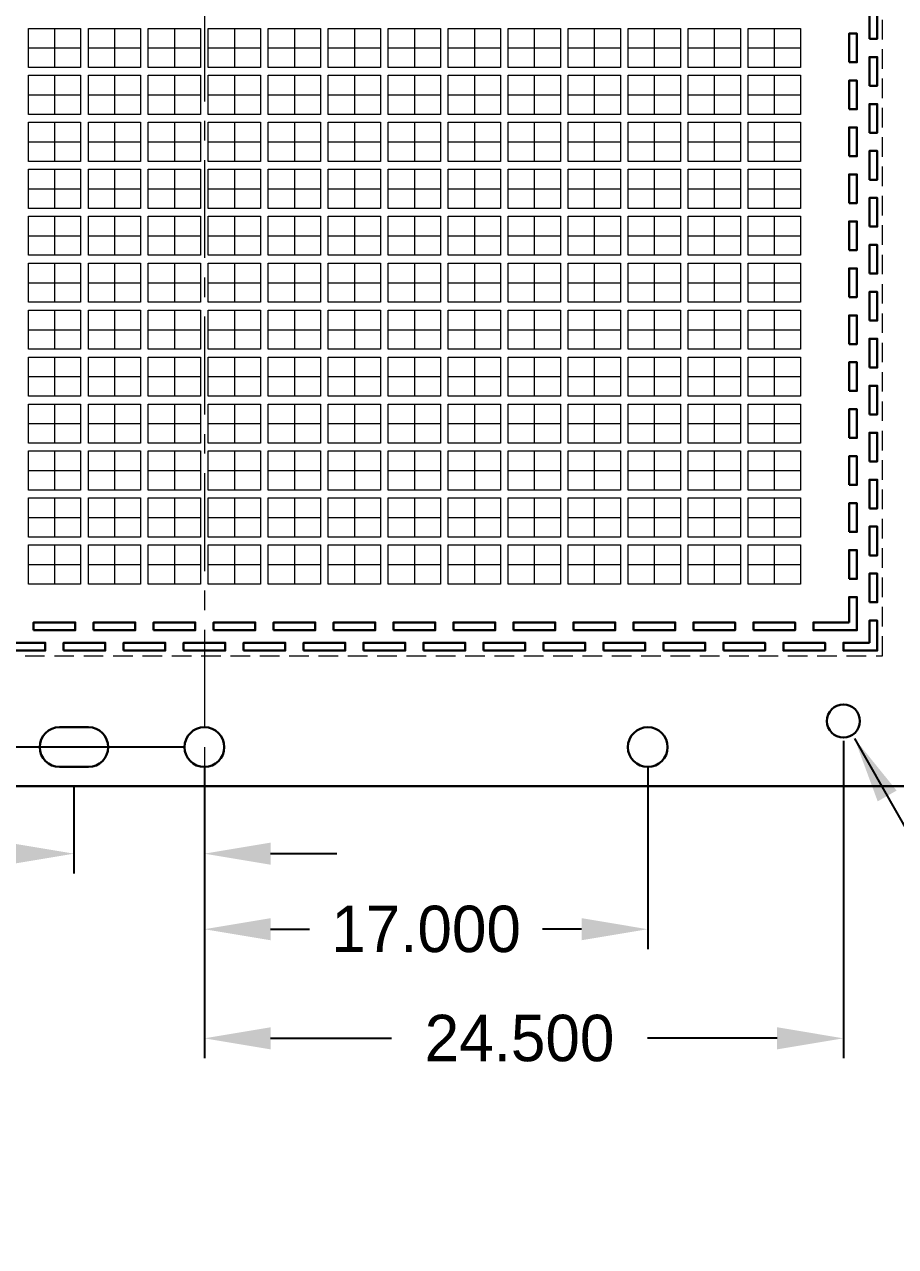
# Model space of a CAD drawing. Extents: x -14 to 234, y 117 to 227.
# Drawn here: x 19.32 to 52.72, y 134.91 to 181.76 of the extents above; entities that cross this region are included whole.
import ezdxf

# ---------------------------------------------------------------- set-up
doc = ezdxf.new("R2010")
doc.units = 0
doc.header["$LTSCALE"] = 3
doc.header["$MEASUREMENT"] = 0
for name, pattern in [('CENTER', [2, 1.25, -0.25, 0.25, -0.25]), ('HIDDEN', [0.375, 0.25, -0.125]), ('PHANTOM', [2.5, 1.25, -0.25, 0.25, -0.25, 0.25, -0.25])]:
    doc.linetypes.add(name, pattern=pattern)
for name, color, linetype, lineweight in [('CLIN', 1, 'CENTER', 15), ('DIM', 4, 'Continuous', 13), ('HIDN', 6, 'HIDDEN', 15), ('OBJ', 3, 'Continuous', 30), ('OBJ1', 7, 'Continuous', 30), ('PHANTOM', 5, 'PHANTOM', 15)]:
    doc.layers.add(name, color=color, linetype=linetype, lineweight=lineweight)
doc.dimstyles.new('3DEC X 1', dxfattribs={"dimtxt": 1.778, "dimasz": 2.54, "dimexe": 0.762, "dimexo": 0.762, "dimgap": 0.762, "dimtad": 0, "dimdec": 3, "dimzin": 0, "dimdsep": 46, "dimtxsty": 'Standard', "dimcen": 0.09, "dimadec": 0, "dimazin": 0, "dimtfac": 1, "dimtdec": 3, "dimtofl": 0, "dimtmove": 0, "dimatfit": 3, "dimfxl": 1, "dimtolj": 1, "dimtzin": 0, "dimarcsym": 0})

# ---------------------------------------------------------------- blocks, each defined once
blk = doc.blocks.new('*D7')
at = {"layer": 'Defpoints', "color": 0, "transparency": 16777216}
for p in [(-68.781, -129.175), (-68.781, -129.175), (-73.781, -129.937), (-73.781, -129.937), (-73.781, -133.259), (-73.781, -133.259)]:
    blk.add_point(p, dxfattribs=at)
at = {"layer": 'DIM', "color": 0, "lineweight": -2, "transparency": 16777216}
for p, q in [((-68.781, -129.937), (-68.781, -134.021)), ((-68.781, -129.937), (-68.781, -134.021)), ((-73.781, -130.699), (-73.781, -134.021)), ((-73.781, -130.699), (-73.781, -134.021)), ((-76.321, -133.259), (-78.861, -133.259)), ((-76.321, -133.259), (-78.861, -133.259)), ((-66.241, -133.259), (-63.701, -133.259)), ((-66.241, -133.259), (-63.701, -133.259))]:
    blk.add_line(p, q, dxfattribs=at)
at = {"layer": 'DIM', "color": 0, "transparency": 16777216}
for points in [[(-76.321, -132.836), (-76.321, -133.682), (-73.781, -133.259)], [(-76.321, -132.836), (-76.321, -133.682), (-73.781, -133.259)], [(-66.241, -132.836), (-66.241, -133.682), (-68.781, -133.259)], [(-66.241, -132.836), (-66.241, -133.682), (-68.781, -133.259)]]:
    blk.add_solid(points, dxfattribs=at)
at = {"layer": 'DIM', "color": 0, "transparency": 16777216, "insert": (-82.734, -133.259), "char_height": 1.778, "attachment_point": 5}
blk.add_mtext('\\A1;5.000', dxfattribs=at)
blk.add_mtext('\\A1;5.000', dxfattribs=at)
blk = doc.blocks.new('*D8')
at = {"layer": 'Defpoints', "color": 0, "transparency": 16777216}
for p in [(-68.781, -129.175), (-68.781, -129.175), (-51.781, -129.175), (-51.781, -129.175), (-68.781, -136.155), (-68.781, -136.155)]:
    blk.add_point(p, dxfattribs=at)
at = {"layer": 'DIM', "color": 0, "lineweight": -2, "transparency": 16777216}
for p, q in [((-68.781, -129.937), (-68.781, -136.917)), ((-68.781, -129.937), (-68.781, -136.917)), ((-51.781, -129.937), (-51.781, -136.917)), ((-51.781, -129.937), (-51.781, -136.917)), ((-66.241, -136.155), (-64.747, -136.155)), ((-66.241, -136.155), (-64.747, -136.155)), ((-54.321, -136.155), (-55.815, -136.155)), ((-54.321, -136.155), (-55.815, -136.155))]:
    blk.add_line(p, q, dxfattribs=at)
at = {"layer": 'DIM', "color": 0, "transparency": 16777216}
for points in [[(-66.241, -135.731), (-66.241, -136.578), (-68.781, -136.155)], [(-66.241, -135.731), (-66.241, -136.578), (-68.781, -136.155)], [(-54.321, -135.731), (-54.321, -136.578), (-51.781, -136.155)], [(-54.321, -135.731), (-54.321, -136.578), (-51.781, -136.155)]]:
    blk.add_solid(points, dxfattribs=at)
at = {"layer": 'DIM', "color": 0, "transparency": 16777216, "insert": (-60.281, -136.155), "char_height": 1.778, "attachment_point": 5}
blk.add_mtext('\\A1;17.000', dxfattribs=at)
blk.add_mtext('\\A1;17.000', dxfattribs=at)
blk = doc.blocks.new('*D11')
at = {"layer": 'Defpoints', "color": 0, "transparency": 16777216}
for p in [(-83.281, -72.175), (-83.281, -72.175), (-104.185, -129.175), (-104.185, -129.175), (-68.781, -129.175), (-68.781, -129.175)]:
    blk.add_point(p, dxfattribs=at)
at = {"layer": 'DIM', "color": 0, "lineweight": -2, "transparency": 16777216}
for p, q in [((-84.043, -72.175), (-104.947, -72.175)), ((-84.043, -72.175), (-104.947, -72.175)), ((-104.185, -74.715), (-104.185, -95.912)), ((-104.185, -74.715), (-104.185, -95.912)), ((-104.185, -126.635), (-104.185, -105.437)), ((-104.185, -126.635), (-104.185, -105.437)), ((-69.543, -129.175), (-104.947, -129.175)), ((-69.543, -129.175), (-104.947, -129.175))]:
    blk.add_line(p, q, dxfattribs=at)
at = {"layer": 'DIM', "color": 0, "transparency": 16777216}
for points in [[(-104.608, -74.715), (-103.762, -74.715), (-104.185, -72.175)], [(-104.608, -74.715), (-103.762, -74.715), (-104.185, -72.175)], [(-104.608, -126.635), (-103.762, -126.635), (-104.185, -129.175)], [(-104.608, -126.635), (-103.762, -126.635), (-104.185, -129.175)]]:
    blk.add_solid(points, dxfattribs=at)
at = {"layer": 'DIM', "color": 0, "transparency": 16777216, "insert": (-104.185, -100.675), "char_height": 1.778, "attachment_point": 5, "rotation": 90}
blk.add_mtext('\\A1;57.000', dxfattribs=at)
blk.add_mtext('\\A1;57.000', dxfattribs=at)
blk = doc.blocks.new('*D24')
at = {"layer": 'Defpoints', "color": 0, "transparency": 16777216}
for p in [(-44.281, -128.175), (-44.281, -128.175), (-68.781, -129.175), (-68.781, -129.175), (-44.281, -140.337), (-44.281, -140.337)]:
    blk.add_point(p, dxfattribs=at)
at = {"layer": 'DIM', "color": 0, "lineweight": -2, "transparency": 16777216}
for p, q in [((-44.281, -128.937), (-44.281, -141.099)), ((-44.281, -128.937), (-44.281, -141.099)), ((-68.781, -129.937), (-68.781, -141.099)), ((-68.781, -129.937), (-68.781, -141.099)), ((-66.241, -140.337), (-61.609, -140.337)), ((-66.241, -140.337), (-61.609, -140.337)), ((-46.821, -140.337), (-51.788, -140.337)), ((-46.821, -140.337), (-51.788, -140.337))]:
    blk.add_line(p, q, dxfattribs=at)
at = {"layer": 'DIM', "color": 0, "transparency": 16777216}
for points in [[(-66.241, -139.913), (-66.241, -140.76), (-68.781, -140.337)], [(-66.241, -139.913), (-66.241, -140.76), (-68.781, -140.337)], [(-46.821, -139.913), (-46.821, -140.76), (-44.281, -140.337)], [(-46.821, -139.913), (-46.821, -140.76), (-44.281, -140.337)]]:
    blk.add_solid(points, dxfattribs=at)
at = {"layer": 'DIM', "color": 0, "transparency": 16777216, "insert": (-56.698, -140.337), "char_height": 1.778, "attachment_point": 5}
blk.add_mtext('\\A1;24.500', dxfattribs=at)
blk.add_mtext('\\A1;24.500', dxfattribs=at)

msp = doc.modelspace()

# ---------------------------------------------------------------- linework, layer by layer
at = {"layer": 'CLIN'}
for p, q in [((26.21913, 212.55713), (26.21913, 152.55713)), ((20.46913, 181.60713), (20.46913, 180.10713)), ((22.76913, 181.60713), (22.76913, 180.10713)), ((25.06913, 181.60713), (25.06913, 180.10713)), ((27.36913, 181.60713), (27.36913, 180.10713)), ((29.66913, 181.60713), (29.66913, 180.10713)), ((31.96913, 181.60713), (31.96913, 180.10713)), ((34.26913, 181.60713), (34.26913, 180.10713)), ((36.56913, 181.60713), (36.56913, 180.10713)), ((38.86913, 181.60713), (38.86913, 180.10713)), ((41.16913, 181.60713), (41.16913, 180.10713)), ((43.46913, 181.60713), (43.46913, 180.10713)), ((45.76913, 181.60713), (45.76913, 180.10713)), ((45.76913, 181.60713), (45.76913, 180.10713)), ((48.06913, 181.60713), (48.06913, 180.10713)), ((20.46913, 179.80713), (20.46913, 178.30713)), ((22.76913, 179.80713), (22.76913, 178.30713)), ((25.06913, 179.80713), (25.06913, 178.30713)), ((27.36913, 179.80713), (27.36913, 178.30713)), ((29.66913, 179.80713), (29.66913, 178.30713)), ((31.96913, 179.80713), (31.96913, 178.30713)), ((34.26913, 179.80713), (34.26913, 178.30713)), ((36.56913, 179.80713), (36.56913, 178.30713)), ((38.86913, 179.80713), (38.86913, 178.30713)), ((41.16913, 179.80713), (41.16913, 178.30713)), ((43.46913, 179.80713), (43.46913, 178.30713)), ((45.76913, 179.80713), (45.76913, 178.30713)), ((45.76913, 179.80713), (45.76913, 178.30713)), ((48.06913, 179.80713), (48.06913, 178.30713)), ((20.46913, 178.00713), (20.46913, 176.50713)), ((22.76913, 178.00713), (22.76913, 176.50713)), ((25.06913, 178.00713), (25.06913, 176.50713)), ((27.36913, 178.00713), (27.36913, 176.50713)), ((29.66913, 178.00713), (29.66913, 176.50713)), ((31.96913, 178.00713), (31.96913, 176.50713)), ((34.26913, 178.00713), (34.26913, 176.50713)), ((36.56913, 178.00713), (36.56913, 176.50713)), ((38.86913, 178.00713), (38.86913, 176.50713)), ((41.16913, 178.00713), (41.16913, 176.50713)), ((43.46913, 178.00713), (43.46913, 176.50713)), ((45.76913, 178.00713), (45.76913, 176.50713)), ((45.76913, 178.00713), (45.76913, 176.50713)), ((48.06913, 178.00713), (48.06913, 176.50713)), ((20.46913, 176.20713), (20.46913, 174.70713)), ((22.76913, 176.20713), (22.76913, 174.70713)), ((25.06913, 176.20713), (25.06913, 174.70713)), ((27.36913, 176.20713), (27.36913, 174.70713)), ((29.66913, 176.20713), (29.66913, 174.70713)), ((31.96913, 176.20713), (31.96913, 174.70713)), ((34.26913, 176.20713), (34.26913, 174.70713)), ((36.56913, 176.20713), (36.56913, 174.70713)), ((38.86913, 176.20713), (38.86913, 174.70713)), ((41.16913, 176.20713), (41.16913, 174.70713)), ((43.46913, 176.20713), (43.46913, 174.70713)), ((45.76913, 176.20713), (45.76913, 174.70713)), ((45.76913, 176.20713), (45.76913, 174.70713)), ((48.06913, 176.20713), (48.06913, 174.70713)), ((20.46913, 174.40713), (20.46913, 172.90713)), ((22.76913, 174.40713), (22.76913, 172.90713)), ((25.06913, 174.40713), (25.06913, 172.90713)), ((27.36913, 174.40713), (27.36913, 172.90713)), ((29.66913, 174.40713), (29.66913, 172.90713)), ((31.96913, 174.40713), (31.96913, 172.90713)), ((34.26913, 174.40713), (34.26913, 172.90713)), ((36.56913, 174.40713), (36.56913, 172.90713)), ((38.86913, 174.40713), (38.86913, 172.90713)), ((41.16913, 174.40713), (41.16913, 172.90713)), ((43.46913, 174.40713), (43.46913, 172.90713)), ((45.76913, 174.40713), (45.76913, 172.90713)), ((45.76913, 174.40713), (45.76913, 172.90713)), ((48.06913, 174.40713), (48.06913, 172.90713)), ((20.46913, 172.60713), (20.46913, 171.10713)), ((22.76913, 172.60713), (22.76913, 171.10713)), ((25.06913, 172.60713), (25.06913, 171.10713)), ((27.36913, 172.60713), (27.36913, 171.10713)), ((29.66913, 172.60713), (29.66913, 171.10713)), ((31.96913, 172.60713), (31.96913, 171.10713)), ((34.26913, 172.60713), (34.26913, 171.10713)), ((36.56913, 172.60713), (36.56913, 171.10713)), ((38.86913, 172.60713), (38.86913, 171.10713)), ((41.16913, 172.60713), (41.16913, 171.10713)), ((43.46913, 172.60713), (43.46913, 171.10713)), ((45.76913, 172.60713), (45.76913, 171.10713)), ((45.76913, 172.60713), (45.76913, 171.10713)), ((48.06913, 172.60713), (48.06913, 171.10713)), ((20.46913, 170.80713), (20.46913, 169.30713)), ((22.76913, 170.80713), (22.76913, 169.30713)), ((25.06913, 170.80713), (25.06913, 169.30713)), ((27.36913, 170.80713), (27.36913, 169.30713)), ((29.66913, 170.80713), (29.66913, 169.30713)), ((31.96913, 170.80713), (31.96913, 169.30713)), ((34.26913, 170.80713), (34.26913, 169.30713)), ((36.56913, 170.80713), (36.56913, 169.30713)), ((38.86913, 170.80713), (38.86913, 169.30713)), ((41.16913, 170.80713), (41.16913, 169.30713)), ((43.46913, 170.80713), (43.46913, 169.30713)), ((45.76913, 170.80713), (45.76913, 169.30713)), ((45.76913, 170.80713), (45.76913, 169.30713)), ((48.06913, 170.80713), (48.06913, 169.30713)), ((20.46913, 169.00713), (20.46913, 167.50713)), ((22.76913, 169.00713), (22.76913, 167.50713)), ((25.06913, 169.00713), (25.06913, 167.50713)), ((27.36913, 169.00713), (27.36913, 167.50713)), ((29.66913, 169.00713), (29.66913, 167.50713)), ((31.96913, 169.00713), (31.96913, 167.50713)), ((34.26913, 169.00713), (34.26913, 167.50713)), ((36.56913, 169.00713), (36.56913, 167.50713)), ((38.86913, 169.00713), (38.86913, 167.50713)), ((41.16913, 169.00713), (41.16913, 167.50713)), ((43.46913, 169.00713), (43.46913, 167.50713)), ((45.76913, 169.00713), (45.76913, 167.50713)), ((45.76913, 169.00713), (45.76913, 167.50713)), ((48.06913, 169.00713), (48.06913, 167.50713)), ((20.46913, 167.20713), (20.46913, 165.70713)), ((22.76913, 167.20713), (22.76913, 165.70713)), ((25.06913, 167.20713), (25.06913, 165.70713)), ((27.36913, 167.20713), (27.36913, 165.70713)), ((29.66913, 167.20713), (29.66913, 165.70713)), ((31.96913, 167.20713), (31.96913, 165.70713)), ((34.26913, 167.20713), (34.26913, 165.70713)), ((36.56913, 167.20713), (36.56913, 165.70713)), ((38.86913, 167.20713), (38.86913, 165.70713)), ((41.16913, 167.20713), (41.16913, 165.70713)), ((43.46913, 167.20713), (43.46913, 165.70713)), ((45.76913, 167.20713), (45.76913, 165.70713)), ((45.76913, 167.20713), (45.76913, 165.70713)), ((48.06913, 167.20713), (48.06913, 165.70713)), ((20.46913, 165.40713), (20.46913, 163.90713)), ((22.76913, 165.40713), (22.76913, 163.90713)), ((25.06913, 165.40713), (25.06913, 163.90713)), ((27.36913, 165.40713), (27.36913, 163.90713)), ((29.66913, 165.40713), (29.66913, 163.90713)), ((31.96913, 165.40713), (31.96913, 163.90713)), ((34.26913, 165.40713), (34.26913, 163.90713)), ((36.56913, 165.40713), (36.56913, 163.90713)), ((38.86913, 165.40713), (38.86913, 163.90713)), ((41.16913, 165.40713), (41.16913, 163.90713)), ((43.46913, 165.40713), (43.46913, 163.90713)), ((45.76913, 165.40713), (45.76913, 163.90713)), ((45.76913, 165.40713), (45.76913, 163.90713)), ((48.06913, 165.40713), (48.06913, 163.90713)), ((20.46913, 163.60713), (20.46913, 162.10713)), ((22.76913, 163.60713), (22.76913, 162.10713)), ((25.06913, 163.60713), (25.06913, 162.10713)), ((27.36913, 163.60713), (27.36913, 162.10713)), ((29.66913, 163.60713), (29.66913, 162.10713)), ((31.96913, 163.60713), (31.96913, 162.10713)), ((34.26913, 163.60713), (34.26913, 162.10713)), ((36.56913, 163.60713), (36.56913, 162.10713)), ((38.86913, 163.60713), (38.86913, 162.10713)), ((41.16913, 163.60713), (41.16913, 162.10713)), ((43.46913, 163.60713), (43.46913, 162.10713)), ((45.76913, 163.60713), (45.76913, 162.10713)), ((45.76913, 163.60713), (45.76913, 162.10713)), ((48.06913, 163.60713), (48.06913, 162.10713)), ((20.46913, 161.80713), (20.46913, 160.30713)), ((22.76913, 161.80713), (22.76913, 160.30713)), ((25.06913, 161.80713), (25.06913, 160.30713)), ((27.36913, 161.80713), (27.36913, 160.30713)), ((29.66913, 161.80713), (29.66913, 160.30713)), ((31.96913, 161.80713), (31.96913, 160.30713)), ((34.26913, 161.80713), (34.26913, 160.30713)), ((36.56913, 161.80713), (36.56913, 160.30713)), ((38.86913, 161.80713), (38.86913, 160.30713)), ((41.16913, 161.80713), (41.16913, 160.30713)), ((43.46913, 161.80713), (43.46913, 160.30713)), ((45.76913, 161.80713), (45.76913, 160.30713)), ((45.76913, 161.80713), (45.76913, 160.30713)), ((48.06913, 161.80713), (48.06913, 160.30713))]:
    msp.add_line(p, q, dxfattribs=at)
for points in [[(19.46913, 180.85713), (21.46913, 180.85713)], [(21.76913, 180.85713), (23.76913, 180.85713)], [(24.06913, 180.85713), (26.06913, 180.85713)], [(26.36913, 180.85713), (28.36913, 180.85713)], [(28.66913, 180.85713), (30.66913, 180.85713)], [(30.96913, 180.85713), (32.96913, 180.85713)], [(33.26913, 180.85713), (35.26913, 180.85713)], [(35.56913, 180.85713), (37.56913, 180.85713)], [(37.86913, 180.85713), (39.86913, 180.85713)], [(40.16913, 180.85713), (42.16913, 180.85713)], [(42.46913, 180.85713), (44.46913, 180.85713)], [(44.76913, 180.85713), (46.76913, 180.85713)], [(44.76913, 180.85713), (46.76913, 180.85713)], [(47.06913, 180.85713), (49.06913, 180.85713)], [(19.46913, 179.05713), (21.46913, 179.05713)], [(21.76913, 179.05713), (23.76913, 179.05713)], [(24.06913, 179.05713), (26.06913, 179.05713)], [(26.36913, 179.05713), (28.36913, 179.05713)], [(28.66913, 179.05713), (30.66913, 179.05713)], [(30.96913, 179.05713), (32.96913, 179.05713)], [(33.26913, 179.05713), (35.26913, 179.05713)], [(35.56913, 179.05713), (37.56913, 179.05713)], [(37.86913, 179.05713), (39.86913, 179.05713)], [(40.16913, 179.05713), (42.16913, 179.05713)], [(42.46913, 179.05713), (44.46913, 179.05713)], [(44.76913, 179.05713), (46.76913, 179.05713)], [(44.76913, 179.05713), (46.76913, 179.05713)], [(47.06913, 179.05713), (49.06913, 179.05713)], [(19.46913, 177.25713), (21.46913, 177.25713)], [(21.76913, 177.25713), (23.76913, 177.25713)], [(24.06913, 177.25713), (26.06913, 177.25713)], [(26.36913, 177.25713), (28.36913, 177.25713)], [(28.66913, 177.25713), (30.66913, 177.25713)], [(30.96913, 177.25713), (32.96913, 177.25713)], [(33.26913, 177.25713), (35.26913, 177.25713)], [(35.56913, 177.25713), (37.56913, 177.25713)], [(37.86913, 177.25713), (39.86913, 177.25713)], [(40.16913, 177.25713), (42.16913, 177.25713)], [(42.46913, 177.25713), (44.46913, 177.25713)], [(44.76913, 177.25713), (46.76913, 177.25713)], [(44.76913, 177.25713), (46.76913, 177.25713)], [(47.06913, 177.25713), (49.06913, 177.25713)], [(19.46913, 175.45713), (21.46913, 175.45713)], [(21.76913, 175.45713), (23.76913, 175.45713)], [(24.06913, 175.45713), (26.06913, 175.45713)], [(26.36913, 175.45713), (28.36913, 175.45713)], [(28.66913, 175.45713), (30.66913, 175.45713)], [(30.96913, 175.45713), (32.96913, 175.45713)], [(33.26913, 175.45713), (35.26913, 175.45713)], [(35.56913, 175.45713), (37.56913, 175.45713)], [(37.86913, 175.45713), (39.86913, 175.45713)], [(40.16913, 175.45713), (42.16913, 175.45713)], [(42.46913, 175.45713), (44.46913, 175.45713)], [(44.76913, 175.45713), (46.76913, 175.45713)], [(44.76913, 175.45713), (46.76913, 175.45713)], [(47.06913, 175.45713), (49.06913, 175.45713)], [(19.46913, 173.65713), (21.46913, 173.65713)], [(21.76913, 173.65713), (23.76913, 173.65713)], [(24.06913, 173.65713), (26.06913, 173.65713)], [(26.36913, 173.65713), (28.36913, 173.65713)], [(28.66913, 173.65713), (30.66913, 173.65713)], [(30.96913, 173.65713), (32.96913, 173.65713)], [(33.26913, 173.65713), (35.26913, 173.65713)], [(35.56913, 173.65713), (37.56913, 173.65713)], [(37.86913, 173.65713), (39.86913, 173.65713)], [(40.16913, 173.65713), (42.16913, 173.65713)], [(42.46913, 173.65713), (44.46913, 173.65713)], [(44.76913, 173.65713), (46.76913, 173.65713)], [(44.76913, 173.65713), (46.76913, 173.65713)], [(47.06913, 173.65713), (49.06913, 173.65713)], [(19.46913, 171.85713), (21.46913, 171.85713)], [(21.76913, 171.85713), (23.76913, 171.85713)], [(24.06913, 171.85713), (26.06913, 171.85713)], [(26.36913, 171.85713), (28.36913, 171.85713)], [(28.66913, 171.85713), (30.66913, 171.85713)], [(30.96913, 171.85713), (32.96913, 171.85713)], [(33.26913, 171.85713), (35.26913, 171.85713)], [(35.56913, 171.85713), (37.56913, 171.85713)], [(37.86913, 171.85713), (39.86913, 171.85713)], [(40.16913, 171.85713), (42.16913, 171.85713)], [(42.46913, 171.85713), (44.46913, 171.85713)], [(44.76913, 171.85713), (46.76913, 171.85713)], [(44.76913, 171.85713), (46.76913, 171.85713)], [(47.06913, 171.85713), (49.06913, 171.85713)], [(19.46913, 170.05713), (21.46913, 170.05713)], [(21.76913, 170.05713), (23.76913, 170.05713)], [(24.06913, 170.05713), (26.06913, 170.05713)], [(26.36913, 170.05713), (28.36913, 170.05713)], [(28.66913, 170.05713), (30.66913, 170.05713)], [(30.96913, 170.05713), (32.96913, 170.05713)], [(33.26913, 170.05713), (35.26913, 170.05713)], [(35.56913, 170.05713), (37.56913, 170.05713)], [(37.86913, 170.05713), (39.86913, 170.05713)], [(40.16913, 170.05713), (42.16913, 170.05713)], [(42.46913, 170.05713), (44.46913, 170.05713)], [(44.76913, 170.05713), (46.76913, 170.05713)], [(44.76913, 170.05713), (46.76913, 170.05713)], [(47.06913, 170.05713), (49.06913, 170.05713)], [(19.46913, 168.25713), (21.46913, 168.25713)], [(21.76913, 168.25713), (23.76913, 168.25713)], [(24.06913, 168.25713), (26.06913, 168.25713)], [(26.36913, 168.25713), (28.36913, 168.25713)], [(28.66913, 168.25713), (30.66913, 168.25713)], [(30.96913, 168.25713), (32.96913, 168.25713)], [(33.26913, 168.25713), (35.26913, 168.25713)], [(35.56913, 168.25713), (37.56913, 168.25713)], [(37.86913, 168.25713), (39.86913, 168.25713)], [(40.16913, 168.25713), (42.16913, 168.25713)], [(42.46913, 168.25713), (44.46913, 168.25713)], [(44.76913, 168.25713), (46.76913, 168.25713)], [(44.76913, 168.25713), (46.76913, 168.25713)], [(47.06913, 168.25713), (49.06913, 168.25713)], [(19.46913, 166.45713), (21.46913, 166.45713)], [(21.76913, 166.45713), (23.76913, 166.45713)], [(24.06913, 166.45713), (26.06913, 166.45713)], [(26.36913, 166.45713), (28.36913, 166.45713)], [(28.66913, 166.45713), (30.66913, 166.45713)], [(30.96913, 166.45713), (32.96913, 166.45713)], [(33.26913, 166.45713), (35.26913, 166.45713)], [(35.56913, 166.45713), (37.56913, 166.45713)], [(37.86913, 166.45713), (39.86913, 166.45713)], [(40.16913, 166.45713), (42.16913, 166.45713)], [(42.46913, 166.45713), (44.46913, 166.45713)], [(44.76913, 166.45713), (46.76913, 166.45713)], [(44.76913, 166.45713), (46.76913, 166.45713)], [(47.06913, 166.45713), (49.06913, 166.45713)], [(19.46913, 164.65713), (21.46913, 164.65713)], [(21.76913, 164.65713), (23.76913, 164.65713)], [(24.06913, 164.65713), (26.06913, 164.65713)], [(26.36913, 164.65713), (28.36913, 164.65713)], [(28.66913, 164.65713), (30.66913, 164.65713)], [(30.96913, 164.65713), (32.96913, 164.65713)], [(33.26913, 164.65713), (35.26913, 164.65713)], [(35.56913, 164.65713), (37.56913, 164.65713)], [(37.86913, 164.65713), (39.86913, 164.65713)], [(40.16913, 164.65713), (42.16913, 164.65713)], [(42.46913, 164.65713), (44.46913, 164.65713)], [(44.76913, 164.65713), (46.76913, 164.65713)], [(44.76913, 164.65713), (46.76913, 164.65713)], [(47.06913, 164.65713), (49.06913, 164.65713)], [(19.46913, 162.85713), (21.46913, 162.85713)], [(21.76913, 162.85713), (23.76913, 162.85713)], [(24.06913, 162.85713), (26.06913, 162.85713)], [(26.36913, 162.85713), (28.36913, 162.85713)], [(28.66913, 162.85713), (30.66913, 162.85713)], [(30.96913, 162.85713), (32.96913, 162.85713)], [(33.26913, 162.85713), (35.26913, 162.85713)], [(35.56913, 162.85713), (37.56913, 162.85713)], [(37.86913, 162.85713), (39.86913, 162.85713)], [(40.16913, 162.85713), (42.16913, 162.85713)], [(42.46913, 162.85713), (44.46913, 162.85713)], [(44.76913, 162.85713), (46.76913, 162.85713)], [(44.76913, 162.85713), (46.76913, 162.85713)], [(47.06913, 162.85713), (49.06913, 162.85713)], [(19.46913, 161.05713), (21.46913, 161.05713)], [(21.76913, 161.05713), (23.76913, 161.05713)], [(24.06913, 161.05713), (26.06913, 161.05713)], [(26.36913, 161.05713), (28.36913, 161.05713)], [(28.66913, 161.05713), (30.66913, 161.05713)], [(30.96913, 161.05713), (32.96913, 161.05713)], [(33.26913, 161.05713), (35.26913, 161.05713)], [(35.56913, 161.05713), (37.56913, 161.05713)], [(37.86913, 161.05713), (39.86913, 161.05713)], [(40.16913, 161.05713), (42.16913, 161.05713)], [(42.46913, 161.05713), (44.46913, 161.05713)], [(44.76913, 161.05713), (46.76913, 161.05713)], [(44.76913, 161.05713), (46.76913, 161.05713)], [(47.06913, 161.05713), (49.06913, 161.05713)]]:
    msp.add_lwpolyline(points, dxfattribs=at)
at = {"layer": 'HIDN'}
msp.add_lwpolyline([(52.21913, 157.55713), (52.21913, 209.55713), (0.21913, 209.55713), (0.21913, 157.55713)], close=True, dxfattribs=at)
at = {"layer": 'OBJ'}
msp.add_lwpolyline([(216.71913, 212.55713), (0.71913, 212.55713), (-1.28087, 211.40713), (-1.28087, 207.75713, -0.41421356), (-0.78087, 207.25713), (-0.78087, 193.45713, -0.41421356), (-1.28087, 192.95713), (-1.28087, 190.95713, -0.41421356), (-0.78087, 190.45713), (-0.78087, 176.65713, -0.41421356), (-1.28087, 176.15713), (-1.28087, 174.15713, -0.41421356), (-0.78087, 173.65713), (-0.78087, 159.85713, -0.41421356), (-1.28087, 159.35713), (-1.28087, 153.70713), (0.71913, 152.55713), (216.71913, 152.55713)], format="xyb", dxfattribs=at)
msp.add_lwpolyline([(21.76913, 154.81913), (20.66913, 154.81913, 1), (20.66913, 153.29513), (21.76913, 153.29513, 1)], format="xyb", close=True, dxfattribs=at)
for centre, radius in [((50.71913, 155.05713), 0.635), ((26.21913, 154.05713), 0.762), ((43.21913, 154.05713), 0.762)]:
    msp.add_circle(centre, radius, dxfattribs=at)
at = {"layer": 'OBJ1'}
for points in [[(51.71913, 181.20713), (51.71913, 182.30713), (52.01913, 182.30713), (52.01913, 181.20713)], [(50.93713, 180.30713), (50.93713, 181.40713), (51.23713, 181.40713), (51.23713, 180.30713)], [(51.71913, 179.40713), (51.71913, 180.50713), (52.01913, 180.50713), (52.01913, 179.40713)], [(50.93713, 178.50713), (50.93713, 179.60713), (51.23713, 179.60713), (51.23713, 178.50713)], [(51.71913, 177.60713), (51.71913, 178.70713), (52.01913, 178.70713), (52.01913, 177.60713)], [(50.93713, 176.70713), (50.93713, 177.80713), (51.23713, 177.80713), (51.23713, 176.70713)], [(51.71913, 175.80713), (51.71913, 176.90713), (52.01913, 176.90713), (52.01913, 175.80713)], [(50.93713, 174.90713), (50.93713, 176.00713), (51.23713, 176.00713), (51.23713, 174.90713)], [(51.71913, 174.00713), (51.71913, 175.10713), (52.01913, 175.10713), (52.01913, 174.00713)], [(50.93713, 173.10713), (50.93713, 174.20713), (51.23713, 174.20713), (51.23713, 173.10713)], [(51.71913, 172.20713), (51.71913, 173.30713), (52.01913, 173.30713), (52.01913, 172.20713)], [(50.93713, 171.30713), (50.93713, 172.40713), (51.23713, 172.40713), (51.23713, 171.30713)], [(51.71913, 170.40713), (51.71913, 171.50713), (52.01913, 171.50713), (52.01913, 170.40713)], [(50.93713, 169.50713), (50.93713, 170.60713), (51.23713, 170.60713), (51.23713, 169.50713)], [(51.71913, 168.60713), (51.71913, 169.70713), (52.01913, 169.70713), (52.01913, 168.60713)], [(50.93713, 167.70713), (50.93713, 168.80713), (51.23713, 168.80713), (51.23713, 167.70713)], [(51.71913, 166.80713), (51.71913, 167.90713), (52.01913, 167.90713), (52.01913, 166.80713)], [(50.93713, 165.90713), (50.93713, 167.00713), (51.23713, 167.00713), (51.23713, 165.90713)], [(51.71913, 165.00713), (51.71913, 166.10713), (52.01913, 166.10713), (52.01913, 165.00713)], [(50.93713, 164.10713), (50.93713, 165.20713), (51.23713, 165.20713), (51.23713, 164.10713)], [(51.71913, 163.20713), (51.71913, 164.30713), (52.01913, 164.30713), (52.01913, 163.20713)], [(50.93713, 162.30713), (50.93713, 163.40713), (51.23713, 163.40713), (51.23713, 162.30713)], [(51.71913, 161.40713), (51.71913, 162.50713), (52.01913, 162.50713), (52.01913, 161.40713)], [(50.93713, 160.50713), (50.93713, 161.60713), (51.23713, 161.60713), (51.23713, 160.50713)], [(51.71913, 159.60713), (51.71913, 160.70713), (52.01913, 160.70713), (52.01913, 159.60713)], [(50.93713, 158.83913), (49.56913, 158.83913), (49.56913, 158.53913), (51.23713, 158.53913), (51.23713, 159.80713), (50.93713, 159.80713)], [(19.66913, 158.53913), (21.26913, 158.53913), (21.26913, 158.83913), (19.66913, 158.83913)], [(21.96913, 158.53913), (23.56913, 158.53913), (23.56913, 158.83913), (21.96913, 158.83913)], [(24.26913, 158.53913), (25.86913, 158.53913), (25.86913, 158.83913), (24.26913, 158.83913)], [(26.56913, 158.53913), (28.16913, 158.53913), (28.16913, 158.83913), (26.56913, 158.83913)], [(28.86913, 158.53913), (30.46913, 158.53913), (30.46913, 158.83913), (28.86913, 158.83913)], [(31.16913, 158.53913), (32.76913, 158.53913), (32.76913, 158.83913), (31.16913, 158.83913)], [(33.46913, 158.53913), (35.06913, 158.53913), (35.06913, 158.83913), (33.46913, 158.83913)], [(35.76913, 158.53913), (37.36913, 158.53913), (37.36913, 158.83913), (35.76913, 158.83913)], [(38.06913, 158.53913), (39.66913, 158.53913), (39.66913, 158.83913), (38.06913, 158.83913)], [(40.36913, 158.53913), (41.96913, 158.53913), (41.96913, 158.83913), (40.36913, 158.83913)], [(42.66913, 158.53913), (44.26913, 158.53913), (44.26913, 158.83913), (42.66913, 158.83913)], [(44.96913, 158.53913), (46.56913, 158.53913), (46.56913, 158.83913), (44.96913, 158.83913)], [(47.26913, 158.53913), (48.86913, 158.53913), (48.86913, 158.83913), (47.26913, 158.83913)], [(51.71913, 158.05713), (50.71913, 158.05713), (50.71913, 157.75713), (52.01913, 157.75713), (52.01913, 158.90713), (51.71913, 158.90713)], [(18.51913, 157.75713), (20.11913, 157.75713), (20.11913, 158.05713), (18.51913, 158.05713)], [(20.81913, 157.75713), (22.41913, 157.75713), (22.41913, 158.05713), (20.81913, 158.05713)], [(23.11913, 157.75713), (24.71913, 157.75713), (24.71913, 158.05713), (23.11913, 158.05713)], [(25.41913, 157.75713), (27.01913, 157.75713), (27.01913, 158.05713), (25.41913, 158.05713)], [(27.71913, 157.75713), (29.31913, 157.75713), (29.31913, 158.05713), (27.71913, 158.05713)], [(30.01913, 157.75713), (31.61913, 157.75713), (31.61913, 158.05713), (30.01913, 158.05713)], [(32.31913, 157.75713), (33.91913, 157.75713), (33.91913, 158.05713), (32.31913, 158.05713)], [(34.61913, 157.75713), (36.21913, 157.75713), (36.21913, 158.05713), (34.61913, 158.05713)], [(36.91913, 157.75713), (38.51913, 157.75713), (38.51913, 158.05713), (36.91913, 158.05713)], [(39.21913, 157.75713), (40.81913, 157.75713), (40.81913, 158.05713), (39.21913, 158.05713)], [(41.51913, 157.75713), (43.11913, 157.75713), (43.11913, 158.05713), (41.51913, 158.05713)], [(43.81913, 157.75713), (45.41913, 157.75713), (45.41913, 158.05713), (43.81913, 158.05713)], [(46.11913, 157.75713), (47.71913, 157.75713), (47.71913, 158.05713), (46.11913, 158.05713)], [(50.01913, 157.75713), (48.41913, 157.75713), (48.41913, 158.05713), (50.01913, 158.05713)]]:
    msp.add_lwpolyline(points, close=True, dxfattribs=at)
at = {"layer": 'PHANTOM'}
for points in [[(21.46913, 180.10713), (19.46913, 180.10713), (19.46913, 181.60713), (21.46913, 181.60713)], [(23.76913, 180.10713), (21.76913, 180.10713), (21.76913, 181.60713), (23.76913, 181.60713)], [(26.06913, 180.10713), (24.06913, 180.10713), (24.06913, 181.60713), (26.06913, 181.60713)], [(28.36913, 180.10713), (26.36913, 180.10713), (26.36913, 181.60713), (28.36913, 181.60713)], [(30.66913, 180.10713), (28.66913, 180.10713), (28.66913, 181.60713), (30.66913, 181.60713)], [(32.96913, 180.10713), (30.96913, 180.10713), (30.96913, 181.60713), (32.96913, 181.60713)], [(35.26913, 180.10713), (33.26913, 180.10713), (33.26913, 181.60713), (35.26913, 181.60713)], [(37.56913, 180.10713), (35.56913, 180.10713), (35.56913, 181.60713), (37.56913, 181.60713)], [(39.86913, 180.10713), (37.86913, 180.10713), (37.86913, 181.60713), (39.86913, 181.60713)], [(42.16913, 180.10713), (40.16913, 180.10713), (40.16913, 181.60713), (42.16913, 181.60713)], [(44.46913, 180.10713), (42.46913, 180.10713), (42.46913, 181.60713), (44.46913, 181.60713)], [(46.76913, 180.10713), (44.76913, 180.10713), (44.76913, 181.60713), (46.76913, 181.60713)], [(46.76913, 180.10713), (44.76913, 180.10713), (44.76913, 181.60713), (46.76913, 181.60713)], [(49.06913, 180.10713), (47.06913, 180.10713), (47.06913, 181.60713), (49.06913, 181.60713)], [(21.46913, 178.30713), (19.46913, 178.30713), (19.46913, 179.80713), (21.46913, 179.80713)], [(23.76913, 178.30713), (21.76913, 178.30713), (21.76913, 179.80713), (23.76913, 179.80713)], [(26.06913, 178.30713), (24.06913, 178.30713), (24.06913, 179.80713), (26.06913, 179.80713)], [(28.36913, 178.30713), (26.36913, 178.30713), (26.36913, 179.80713), (28.36913, 179.80713)], [(30.66913, 178.30713), (28.66913, 178.30713), (28.66913, 179.80713), (30.66913, 179.80713)], [(32.96913, 178.30713), (30.96913, 178.30713), (30.96913, 179.80713), (32.96913, 179.80713)], [(35.26913, 178.30713), (33.26913, 178.30713), (33.26913, 179.80713), (35.26913, 179.80713)], [(37.56913, 178.30713), (35.56913, 178.30713), (35.56913, 179.80713), (37.56913, 179.80713)], [(39.86913, 178.30713), (37.86913, 178.30713), (37.86913, 179.80713), (39.86913, 179.80713)], [(42.16913, 178.30713), (40.16913, 178.30713), (40.16913, 179.80713), (42.16913, 179.80713)], [(44.46913, 178.30713), (42.46913, 178.30713), (42.46913, 179.80713), (44.46913, 179.80713)], [(46.76913, 178.30713), (44.76913, 178.30713), (44.76913, 179.80713), (46.76913, 179.80713)], [(46.76913, 178.30713), (44.76913, 178.30713), (44.76913, 179.80713), (46.76913, 179.80713)], [(49.06913, 178.30713), (47.06913, 178.30713), (47.06913, 179.80713), (49.06913, 179.80713)], [(21.46913, 176.50713), (19.46913, 176.50713), (19.46913, 178.00713), (21.46913, 178.00713)], [(23.76913, 176.50713), (21.76913, 176.50713), (21.76913, 178.00713), (23.76913, 178.00713)], [(26.06913, 176.50713), (24.06913, 176.50713), (24.06913, 178.00713), (26.06913, 178.00713)], [(28.36913, 176.50713), (26.36913, 176.50713), (26.36913, 178.00713), (28.36913, 178.00713)], [(30.66913, 176.50713), (28.66913, 176.50713), (28.66913, 178.00713), (30.66913, 178.00713)], [(32.96913, 176.50713), (30.96913, 176.50713), (30.96913, 178.00713), (32.96913, 178.00713)], [(35.26913, 176.50713), (33.26913, 176.50713), (33.26913, 178.00713), (35.26913, 178.00713)], [(37.56913, 176.50713), (35.56913, 176.50713), (35.56913, 178.00713), (37.56913, 178.00713)], [(39.86913, 176.50713), (37.86913, 176.50713), (37.86913, 178.00713), (39.86913, 178.00713)], [(42.16913, 176.50713), (40.16913, 176.50713), (40.16913, 178.00713), (42.16913, 178.00713)], [(44.46913, 176.50713), (42.46913, 176.50713), (42.46913, 178.00713), (44.46913, 178.00713)], [(46.76913, 176.50713), (44.76913, 176.50713), (44.76913, 178.00713), (46.76913, 178.00713)], [(46.76913, 176.50713), (44.76913, 176.50713), (44.76913, 178.00713), (46.76913, 178.00713)], [(49.06913, 176.50713), (47.06913, 176.50713), (47.06913, 178.00713), (49.06913, 178.00713)], [(21.46913, 174.70713), (19.46913, 174.70713), (19.46913, 176.20713), (21.46913, 176.20713)], [(23.76913, 174.70713), (21.76913, 174.70713), (21.76913, 176.20713), (23.76913, 176.20713)], [(26.06913, 174.70713), (24.06913, 174.70713), (24.06913, 176.20713), (26.06913, 176.20713)], [(28.36913, 174.70713), (26.36913, 174.70713), (26.36913, 176.20713), (28.36913, 176.20713)], [(30.66913, 174.70713), (28.66913, 174.70713), (28.66913, 176.20713), (30.66913, 176.20713)], [(32.96913, 174.70713), (30.96913, 174.70713), (30.96913, 176.20713), (32.96913, 176.20713)], [(35.26913, 174.70713), (33.26913, 174.70713), (33.26913, 176.20713), (35.26913, 176.20713)], [(37.56913, 174.70713), (35.56913, 174.70713), (35.56913, 176.20713), (37.56913, 176.20713)], [(39.86913, 174.70713), (37.86913, 174.70713), (37.86913, 176.20713), (39.86913, 176.20713)], [(42.16913, 174.70713), (40.16913, 174.70713), (40.16913, 176.20713), (42.16913, 176.20713)], [(44.46913, 174.70713), (42.46913, 174.70713), (42.46913, 176.20713), (44.46913, 176.20713)], [(46.76913, 174.70713), (44.76913, 174.70713), (44.76913, 176.20713), (46.76913, 176.20713)], [(46.76913, 174.70713), (44.76913, 174.70713), (44.76913, 176.20713), (46.76913, 176.20713)], [(49.06913, 174.70713), (47.06913, 174.70713), (47.06913, 176.20713), (49.06913, 176.20713)], [(21.46913, 172.90713), (19.46913, 172.90713), (19.46913, 174.40713), (21.46913, 174.40713)], [(23.76913, 172.90713), (21.76913, 172.90713), (21.76913, 174.40713), (23.76913, 174.40713)], [(26.06913, 172.90713), (24.06913, 172.90713), (24.06913, 174.40713), (26.06913, 174.40713)], [(28.36913, 172.90713), (26.36913, 172.90713), (26.36913, 174.40713), (28.36913, 174.40713)], [(30.66913, 172.90713), (28.66913, 172.90713), (28.66913, 174.40713), (30.66913, 174.40713)], [(32.96913, 172.90713), (30.96913, 172.90713), (30.96913, 174.40713), (32.96913, 174.40713)], [(35.26913, 172.90713), (33.26913, 172.90713), (33.26913, 174.40713), (35.26913, 174.40713)], [(37.56913, 172.90713), (35.56913, 172.90713), (35.56913, 174.40713), (37.56913, 174.40713)], [(39.86913, 172.90713), (37.86913, 172.90713), (37.86913, 174.40713), (39.86913, 174.40713)], [(42.16913, 172.90713), (40.16913, 172.90713), (40.16913, 174.40713), (42.16913, 174.40713)], [(44.46913, 172.90713), (42.46913, 172.90713), (42.46913, 174.40713), (44.46913, 174.40713)], [(46.76913, 172.90713), (44.76913, 172.90713), (44.76913, 174.40713), (46.76913, 174.40713)], [(46.76913, 172.90713), (44.76913, 172.90713), (44.76913, 174.40713), (46.76913, 174.40713)], [(49.06913, 172.90713), (47.06913, 172.90713), (47.06913, 174.40713), (49.06913, 174.40713)], [(21.46913, 171.10713), (19.46913, 171.10713), (19.46913, 172.60713), (21.46913, 172.60713)], [(23.76913, 171.10713), (21.76913, 171.10713), (21.76913, 172.60713), (23.76913, 172.60713)], [(26.06913, 171.10713), (24.06913, 171.10713), (24.06913, 172.60713), (26.06913, 172.60713)], [(28.36913, 171.10713), (26.36913, 171.10713), (26.36913, 172.60713), (28.36913, 172.60713)], [(30.66913, 171.10713), (28.66913, 171.10713), (28.66913, 172.60713), (30.66913, 172.60713)], [(32.96913, 171.10713), (30.96913, 171.10713), (30.96913, 172.60713), (32.96913, 172.60713)], [(35.26913, 171.10713), (33.26913, 171.10713), (33.26913, 172.60713), (35.26913, 172.60713)], [(37.56913, 171.10713), (35.56913, 171.10713), (35.56913, 172.60713), (37.56913, 172.60713)], [(39.86913, 171.10713), (37.86913, 171.10713), (37.86913, 172.60713), (39.86913, 172.60713)], [(42.16913, 171.10713), (40.16913, 171.10713), (40.16913, 172.60713), (42.16913, 172.60713)], [(44.46913, 171.10713), (42.46913, 171.10713), (42.46913, 172.60713), (44.46913, 172.60713)], [(46.76913, 171.10713), (44.76913, 171.10713), (44.76913, 172.60713), (46.76913, 172.60713)], [(46.76913, 171.10713), (44.76913, 171.10713), (44.76913, 172.60713), (46.76913, 172.60713)], [(49.06913, 171.10713), (47.06913, 171.10713), (47.06913, 172.60713), (49.06913, 172.60713)], [(21.46913, 169.30713), (19.46913, 169.30713), (19.46913, 170.80713), (21.46913, 170.80713)], [(23.76913, 169.30713), (21.76913, 169.30713), (21.76913, 170.80713), (23.76913, 170.80713)], [(26.06913, 169.30713), (24.06913, 169.30713), (24.06913, 170.80713), (26.06913, 170.80713)], [(28.36913, 169.30713), (26.36913, 169.30713), (26.36913, 170.80713), (28.36913, 170.80713)], [(30.66913, 169.30713), (28.66913, 169.30713), (28.66913, 170.80713), (30.66913, 170.80713)], [(32.96913, 169.30713), (30.96913, 169.30713), (30.96913, 170.80713), (32.96913, 170.80713)], [(35.26913, 169.30713), (33.26913, 169.30713), (33.26913, 170.80713), (35.26913, 170.80713)], [(37.56913, 169.30713), (35.56913, 169.30713), (35.56913, 170.80713), (37.56913, 170.80713)], [(39.86913, 169.30713), (37.86913, 169.30713), (37.86913, 170.80713), (39.86913, 170.80713)], [(42.16913, 169.30713), (40.16913, 169.30713), (40.16913, 170.80713), (42.16913, 170.80713)], [(44.46913, 169.30713), (42.46913, 169.30713), (42.46913, 170.80713), (44.46913, 170.80713)], [(46.76913, 169.30713), (44.76913, 169.30713), (44.76913, 170.80713), (46.76913, 170.80713)], [(46.76913, 169.30713), (44.76913, 169.30713), (44.76913, 170.80713), (46.76913, 170.80713)], [(49.06913, 169.30713), (47.06913, 169.30713), (47.06913, 170.80713), (49.06913, 170.80713)], [(21.46913, 167.50713), (19.46913, 167.50713), (19.46913, 169.00713), (21.46913, 169.00713)], [(23.76913, 167.50713), (21.76913, 167.50713), (21.76913, 169.00713), (23.76913, 169.00713)], [(26.06913, 167.50713), (24.06913, 167.50713), (24.06913, 169.00713), (26.06913, 169.00713)], [(28.36913, 167.50713), (26.36913, 167.50713), (26.36913, 169.00713), (28.36913, 169.00713)], [(30.66913, 167.50713), (28.66913, 167.50713), (28.66913, 169.00713), (30.66913, 169.00713)], [(32.96913, 167.50713), (30.96913, 167.50713), (30.96913, 169.00713), (32.96913, 169.00713)], [(35.26913, 167.50713), (33.26913, 167.50713), (33.26913, 169.00713), (35.26913, 169.00713)], [(37.56913, 167.50713), (35.56913, 167.50713), (35.56913, 169.00713), (37.56913, 169.00713)], [(39.86913, 167.50713), (37.86913, 167.50713), (37.86913, 169.00713), (39.86913, 169.00713)], [(42.16913, 167.50713), (40.16913, 167.50713), (40.16913, 169.00713), (42.16913, 169.00713)], [(44.46913, 167.50713), (42.46913, 167.50713), (42.46913, 169.00713), (44.46913, 169.00713)], [(46.76913, 167.50713), (44.76913, 167.50713), (44.76913, 169.00713), (46.76913, 169.00713)], [(46.76913, 167.50713), (44.76913, 167.50713), (44.76913, 169.00713), (46.76913, 169.00713)], [(49.06913, 167.50713), (47.06913, 167.50713), (47.06913, 169.00713), (49.06913, 169.00713)], [(21.46913, 165.70713), (19.46913, 165.70713), (19.46913, 167.20713), (21.46913, 167.20713)], [(23.76913, 165.70713), (21.76913, 165.70713), (21.76913, 167.20713), (23.76913, 167.20713)], [(26.06913, 165.70713), (24.06913, 165.70713), (24.06913, 167.20713), (26.06913, 167.20713)], [(28.36913, 165.70713), (26.36913, 165.70713), (26.36913, 167.20713), (28.36913, 167.20713)], [(30.66913, 165.70713), (28.66913, 165.70713), (28.66913, 167.20713), (30.66913, 167.20713)], [(32.96913, 165.70713), (30.96913, 165.70713), (30.96913, 167.20713), (32.96913, 167.20713)], [(35.26913, 165.70713), (33.26913, 165.70713), (33.26913, 167.20713), (35.26913, 167.20713)], [(37.56913, 165.70713), (35.56913, 165.70713), (35.56913, 167.20713), (37.56913, 167.20713)], [(39.86913, 165.70713), (37.86913, 165.70713), (37.86913, 167.20713), (39.86913, 167.20713)], [(42.16913, 165.70713), (40.16913, 165.70713), (40.16913, 167.20713), (42.16913, 167.20713)], [(44.46913, 165.70713), (42.46913, 165.70713), (42.46913, 167.20713), (44.46913, 167.20713)], [(46.76913, 165.70713), (44.76913, 165.70713), (44.76913, 167.20713), (46.76913, 167.20713)], [(46.76913, 165.70713), (44.76913, 165.70713), (44.76913, 167.20713), (46.76913, 167.20713)], [(49.06913, 165.70713), (47.06913, 165.70713), (47.06913, 167.20713), (49.06913, 167.20713)], [(21.46913, 163.90713), (19.46913, 163.90713), (19.46913, 165.40713), (21.46913, 165.40713)], [(23.76913, 163.90713), (21.76913, 163.90713), (21.76913, 165.40713), (23.76913, 165.40713)], [(26.06913, 163.90713), (24.06913, 163.90713), (24.06913, 165.40713), (26.06913, 165.40713)], [(28.36913, 163.90713), (26.36913, 163.90713), (26.36913, 165.40713), (28.36913, 165.40713)], [(30.66913, 163.90713), (28.66913, 163.90713), (28.66913, 165.40713), (30.66913, 165.40713)], [(32.96913, 163.90713), (30.96913, 163.90713), (30.96913, 165.40713), (32.96913, 165.40713)], [(35.26913, 163.90713), (33.26913, 163.90713), (33.26913, 165.40713), (35.26913, 165.40713)], [(37.56913, 163.90713), (35.56913, 163.90713), (35.56913, 165.40713), (37.56913, 165.40713)], [(39.86913, 163.90713), (37.86913, 163.90713), (37.86913, 165.40713), (39.86913, 165.40713)], [(42.16913, 163.90713), (40.16913, 163.90713), (40.16913, 165.40713), (42.16913, 165.40713)], [(44.46913, 163.90713), (42.46913, 163.90713), (42.46913, 165.40713), (44.46913, 165.40713)], [(46.76913, 163.90713), (44.76913, 163.90713), (44.76913, 165.40713), (46.76913, 165.40713)], [(46.76913, 163.90713), (44.76913, 163.90713), (44.76913, 165.40713), (46.76913, 165.40713)], [(49.06913, 163.90713), (47.06913, 163.90713), (47.06913, 165.40713), (49.06913, 165.40713)], [(21.46913, 162.10713), (19.46913, 162.10713), (19.46913, 163.60713), (21.46913, 163.60713)], [(23.76913, 162.10713), (21.76913, 162.10713), (21.76913, 163.60713), (23.76913, 163.60713)], [(26.06913, 162.10713), (24.06913, 162.10713), (24.06913, 163.60713), (26.06913, 163.60713)], [(28.36913, 162.10713), (26.36913, 162.10713), (26.36913, 163.60713), (28.36913, 163.60713)], [(30.66913, 162.10713), (28.66913, 162.10713), (28.66913, 163.60713), (30.66913, 163.60713)], [(32.96913, 162.10713), (30.96913, 162.10713), (30.96913, 163.60713), (32.96913, 163.60713)], [(35.26913, 162.10713), (33.26913, 162.10713), (33.26913, 163.60713), (35.26913, 163.60713)], [(37.56913, 162.10713), (35.56913, 162.10713), (35.56913, 163.60713), (37.56913, 163.60713)], [(39.86913, 162.10713), (37.86913, 162.10713), (37.86913, 163.60713), (39.86913, 163.60713)], [(42.16913, 162.10713), (40.16913, 162.10713), (40.16913, 163.60713), (42.16913, 163.60713)], [(44.46913, 162.10713), (42.46913, 162.10713), (42.46913, 163.60713), (44.46913, 163.60713)], [(46.76913, 162.10713), (44.76913, 162.10713), (44.76913, 163.60713), (46.76913, 163.60713)], [(46.76913, 162.10713), (44.76913, 162.10713), (44.76913, 163.60713), (46.76913, 163.60713)], [(49.06913, 162.10713), (47.06913, 162.10713), (47.06913, 163.60713), (49.06913, 163.60713)], [(21.46913, 160.30713), (19.46913, 160.30713), (19.46913, 161.80713), (21.46913, 161.80713)], [(23.76913, 160.30713), (21.76913, 160.30713), (21.76913, 161.80713), (23.76913, 161.80713)], [(26.06913, 160.30713), (24.06913, 160.30713), (24.06913, 161.80713), (26.06913, 161.80713)], [(28.36913, 160.30713), (26.36913, 160.30713), (26.36913, 161.80713), (28.36913, 161.80713)], [(30.66913, 160.30713), (28.66913, 160.30713), (28.66913, 161.80713), (30.66913, 161.80713)], [(32.96913, 160.30713), (30.96913, 160.30713), (30.96913, 161.80713), (32.96913, 161.80713)], [(35.26913, 160.30713), (33.26913, 160.30713), (33.26913, 161.80713), (35.26913, 161.80713)], [(37.56913, 160.30713), (35.56913, 160.30713), (35.56913, 161.80713), (37.56913, 161.80713)], [(39.86913, 160.30713), (37.86913, 160.30713), (37.86913, 161.80713), (39.86913, 161.80713)], [(42.16913, 160.30713), (40.16913, 160.30713), (40.16913, 161.80713), (42.16913, 161.80713)], [(44.46913, 160.30713), (42.46913, 160.30713), (42.46913, 161.80713), (44.46913, 161.80713)], [(46.76913, 160.30713), (44.76913, 160.30713), (44.76913, 161.80713), (46.76913, 161.80713)], [(46.76913, 160.30713), (44.76913, 160.30713), (44.76913, 161.80713), (46.76913, 161.80713)], [(49.06913, 160.30713), (47.06913, 160.30713), (47.06913, 161.80713), (49.06913, 161.80713)]]:
    msp.add_lwpolyline(points, close=True, dxfattribs=at)

# ---------------------------------------------------------------- dimensions: what is measured, and where the dimension line sits
at = {"layer": 'DIM'}
dim = msp.add_linear_dim(base=(-9.1849, 154.05713), p1=(11.71913, 211.05713), p2=(26.21913, 154.05713), angle=90, dimstyle='3DEC X 1', dxfattribs=at)
dim.commit()
dim.dimension.update_dxf_attribs({"geometry": '*D11', "text_midpoint": (-9.1849, 182.55713), "insert": (95.00003, 283.23169)})
for base, p2, picture, middle in [((50.71913, 142.89504), (50.71913, 155.05713), '*D24', (38.30163, 142.89504)), ((21.21913, 149.97255), (21.21913, 153.29513), '*D7', (12.26563, 149.97255))]:
    dim = msp.add_linear_dim(base=base, p1=(26.21913, 154.05713), p2=p2, dimstyle='3DEC X 1', dxfattribs=at)
    dim.commit()
    dim.dimension.update_dxf_attribs({"geometry": picture, "text_midpoint": middle, "dimtype": 128, "insert": (95.00003, 283.23169)})
dim = msp.add_linear_dim(base=(26.21913, 147.07693), p1=(43.21913, 154.05713), p2=(26.21913, 154.05713), dimstyle='3DEC X 1', dxfattribs=at)
dim.commit()
dim.dimension.update_dxf_attribs({"geometry": '*D8', "text_midpoint": (34.71913, 147.07693), "insert": (95.00003, 283.23169)})

# ---------------------------------------------------------------- leaders
msp.add_leader([(51.14048, 154.39214), (62.22502, 134.91303), (73.30957, 134.91303)], dimstyle='3DEC X 1', override={"dimgap": 0.762, "dimtad": 0}, dxfattribs=at)

doc.saveas('drawing.dxf')
